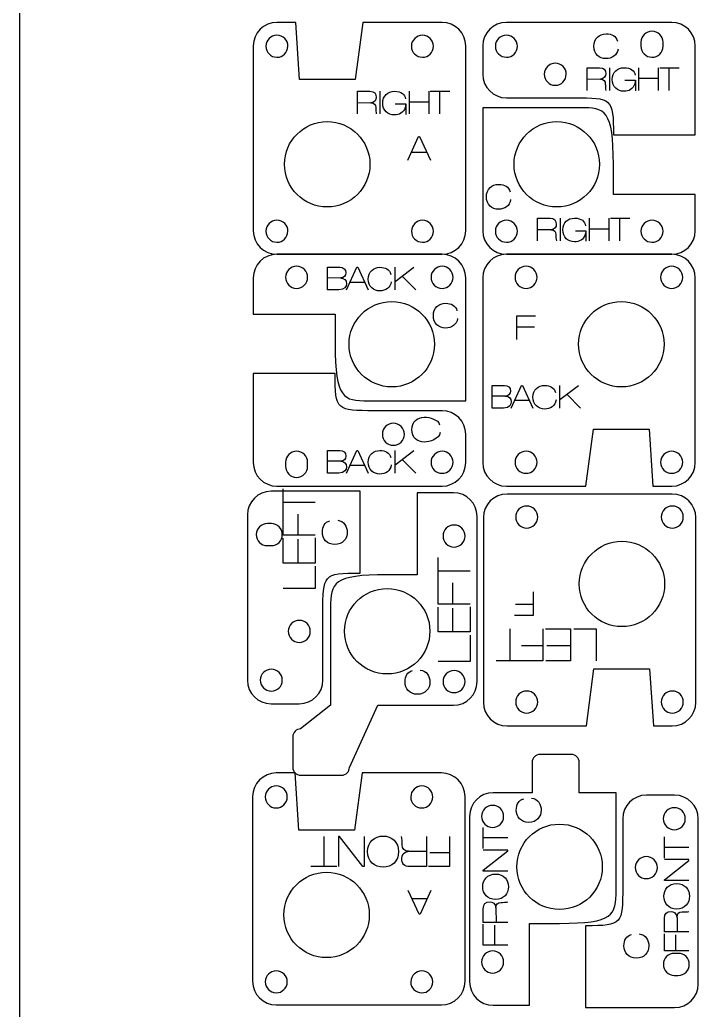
# Model space of a CAD drawing. Header units: millimetres. Extents: x 0 to 305, y -305 to 0.
# Drawn here: x 0 to 86.2, y -193 to -67.1 of the extents above; entities that cross this region are included whole.
import ezdxf

# ---------------------------------------------------------------- set-up
doc = ezdxf.new("R2010")
doc.units = ezdxf.units.MM
doc.layers.add('CUTS', color=1, linetype='Continuous', true_color=0xff0000)
doc.layers.add('TEXT', color=5, linetype='Continuous', true_color=0x0000ff)
doc.layers.add('laser bed referance', color=3, linetype='Continuous', lineweight=25, true_color=0x00ff00)

msp = doc.modelspace()

# ---------------------------------------------------------------- linework, layer by layer
at = {"layer": 'CUTS', "color": 1, "lineweight": 25, "true_color": 0xff0000}
for points in [[(35.53, -74.71), (35.06, -67.46), (32.66, -67.46)], [(53.66, -67.46), (43.56, -67.46), (42.6, -74.71), (35.53, -74.71), (35.53, -74.71)], [(82.82, -67.46), (61.82, -67.46)], [(29.66, -70.46), (29.66, -93.93)], [(56.65, -93.93), (56.65, -70.46)], [(58.82, -70.46), (58.82, -74.05)], [(75.42, -81.77), (85.82, -81.77), (85.82, -70.46)], [(78.92, -69.98), (78.92, -70.49)], [(81.72, -70.5), (81.72, -69.99), (81.72, -69.99)], [(61.82, -77.05), (70.41, -77.05), (70.41, -77.05)], [(58.82, -78.31), (58.82, -93.93)], [(71.22, -78.31), (58.82, -78.31), (58.82, -78.31)], [(85.82, -93.93), (85.82, -89.32), (75.41, -89.32), (75.41, -85.5)], [(53.65, -96.93), (32.66, -96.93)], [(32.66, -96.93), (53.66, -96.93)], [(82.82, -96.93), (61.82, -96.93)], [(61.82, -96.93), (82.82, -96.93)], [(29.66, -99.93), (29.66, -104.53), (40.07, -104.53), (40.07, -108.36)], [(56.65, -115.55), (56.65, -99.93)], [(58.82, -99.93), (58.82, -123.39)], [(85.82, -123.39), (85.82, -99.93)], [(40.06, -112.08), (29.66, -112.08), (29.66, -123.39)], [(44.26, -115.55), (56.65, -115.55), (56.65, -115.55)], [(53.65, -116.8), (45.07, -116.8), (45.07, -116.8)], [(72.88, -119.14), (79.95, -119.14), (79.95, -119.14)], [(56.65, -123.39), (56.65, -119.8)], [(33.76, -123.36), (33.76, -123.86), (33.76, -123.86)], [(36.56, -123.87), (36.56, -123.36)], [(43.23, -137.44), (43.23, -127.04), (31.92, -127.04)], [(32.66, -126.39), (53.65, -126.39)], [(61.82, -126.39), (71.92, -126.39)], [(80.42, -126.39), (82.82, -126.39)], [(55.1, -127.23), (50.5, -127.23), (50.5, -137.64), (46.67, -137.64)], [(82.89, -127.39), (61.9, -127.39)], [(28.92, -130.04), (28.92, -151.04)], [(58.1, -151.22), (58.1, -130.23)], [(58.9, -130.38), (58.9, -153.85)], [(85.89, -153.85), (85.89, -130.38)], [(31.96, -131.14), (31.45, -131.14), (31.45, -131.14)], [(31.44, -133.94), (31.95, -133.94)], [(39.48, -141.82), (39.48, -154.23), (35.68, -157.23)], [(38.51, -151.04), (38.51, -142.45), (38.51, -142.45)], [(61.9, -156.85), (71.99, -156.85), (72.95, -149.6), (80.02, -149.6), (80.02, -149.6)], [(80.02, -149.6), (80.49, -156.85), (82.89, -156.85)], [(31.92, -154.04), (35.51, -154.04)], [(41.88, -162.12), (45.48, -154.22), (55.1, -154.22)], [(34.68, -158.24), (34.68, -162.12), (34.68, -162.12)], [(70.08, -160.48), (66.08, -160.48)], [(65.08, -161.48), (65.08, -165.35), (60.14, -165.35)], [(71.07, -165.35), (71.08, -165.35), (71.08, -161.48)], [(35.45, -170.08), (34.98, -162.83), (32.58, -162.83)], [(53.57, -162.83), (43.48, -162.83), (42.52, -170.08), (35.45, -170.08), (35.45, -170.08)], [(35.68, -163.12), (40.88, -163.12)], [(29.58, -165.83), (29.58, -189.3)], [(56.57, -189.3), (56.57, -165.83)], [(75.76, -177.75), (75.76, -165.35), (71.07, -165.35), (71.07, -165.35)], [(83.19, -165.65), (79.6, -165.65)], [(57.14, -168.35), (57.14, -189.35)], [(76.6, -168.65), (76.6, -177.24), (76.6, -177.24)], [(86.19, -189.65), (86.19, -168.65)], [(60.14, -192.35), (64.75, -192.35), (64.75, -181.94), (68.57, -181.94)], [(71.88, -182.25), (71.88, -192.65), (83.19, -192.65)], [(83.15, -188.55), (83.66, -188.55), (83.66, -188.55)], [(32.58, -192.3), (53.57, -192.3)]]:
    msp.add_lwpolyline(points, dxfattribs=at)
for points in [[(32.66, -67.46), (31, -67.46), (29.66, -68.81), (29.66, -70.46)], [(56.65, -70.46), (56.65, -68.81), (55.31, -67.46), (53.66, -67.46)], [(61.82, -67.46), (60.16, -67.46), (58.82, -68.81), (58.82, -70.46)], [(85.82, -70.46), (85.82, -68.81), (84.48, -67.46), (82.82, -67.46)], [(32.66, -69.1), (31.89, -69.09), (31.26, -69.72), (31.26, -70.49)], [(34.06, -70.5), (34.06, -69.73), (33.44, -69.1), (32.66, -69.1)], [(51.16, -69.1), (50.39, -69.09), (49.76, -69.72), (49.75, -70.49)], [(52.55, -70.5), (52.56, -69.73), (51.93, -69.1), (51.16, -69.1)], [(61.83, -69.1), (61.05, -69.09), (60.43, -69.72), (60.42, -70.49)], [(63.22, -70.5), (63.23, -69.73), (62.6, -69.1), (61.83, -69.1)], [(80.32, -68.59), (79.55, -68.58), (78.92, -69.21), (78.92, -69.98)], [(81.72, -69.99), (81.72, -69.22), (81.1, -68.59), (80.32, -68.59)], [(31.26, -70.49), (31.25, -71.26), (31.88, -71.89), (32.65, -71.89)], [(32.65, -71.89), (33.43, -71.9), (34.05, -71.27), (34.06, -70.5)], [(49.75, -70.49), (49.75, -71.26), (50.38, -71.89), (51.15, -71.89)], [(51.15, -71.89), (51.92, -71.9), (52.55, -71.27), (52.55, -70.5)], [(60.42, -70.49), (60.42, -71.26), (61.04, -71.89), (61.82, -71.89)], [(61.82, -71.89), (62.59, -71.9), (63.22, -71.27), (63.22, -70.5)], [(78.92, -70.49), (78.92, -71.26), (79.54, -71.89), (80.31, -71.89)], [(80.31, -71.89), (81.09, -71.9), (81.72, -71.27), (81.72, -70.5)], [(68.03, -72.65), (67.25, -72.65), (66.62, -73.27), (66.62, -74.05)], [(69.42, -74.06), (69.43, -73.28), (68.8, -72.66), (68.03, -72.65)], [(58.82, -74.05), (58.82, -75.71), (60.16, -77.05), (61.82, -77.05)], [(66.62, -74.05), (66.62, -74.82), (67.24, -75.45), (68.02, -75.45)], [(68.02, -75.45), (68.79, -75.45), (69.42, -74.83), (69.42, -74.06)], [(70.41, -77.05), (75.21, -77.05), (75.42, -77.05), (75.42, -81.77)], [(75.41, -85.5), (75.41, -78.59), (74.36, -78.31), (71.22, -78.31)], [(33.63, -85.5), (33.63, -82.5), (36.06, -80.07), (39.06, -80.07)], [(39.06, -80.07), (42.05, -80.07), (44.48, -82.5), (44.48, -85.5)], [(62.8, -85.5), (62.8, -82.5), (65.22, -80.07), (68.22, -80.07)], [(68.22, -80.07), (71.22, -80.07), (73.65, -82.5), (73.65, -85.5)], [(39.06, -90.92), (36.06, -90.92), (33.63, -88.49), (33.63, -85.5)], [(44.48, -85.5), (44.48, -88.49), (42.05, -90.92), (39.06, -90.92)], [(68.22, -90.92), (65.22, -90.92), (62.8, -88.49), (62.8, -85.5)], [(73.65, -85.5), (73.65, -88.49), (71.22, -90.92), (68.22, -90.92)], [(32.66, -92.6), (31.89, -92.59), (31.26, -93.22), (31.26, -93.99)], [(34.06, -94), (34.06, -93.23), (33.44, -92.6), (32.66, -92.6)], [(51.16, -92.6), (50.39, -92.59), (49.76, -93.22), (49.76, -93.99)], [(52.55, -94), (52.56, -93.23), (51.93, -92.6), (51.16, -92.6)], [(61.83, -92.6), (61.05, -92.59), (60.42, -93.22), (60.42, -93.99)], [(63.22, -94), (63.23, -93.23), (62.6, -92.6), (61.83, -92.6)], [(80.32, -92.6), (79.55, -92.59), (78.92, -93.22), (78.92, -93.99)], [(81.72, -94), (81.72, -93.23), (81.1, -92.6), (80.32, -92.6)], [(29.66, -93.93), (29.66, -95.58), (31, -96.93), (32.66, -96.93)], [(31.26, -93.99), (31.25, -94.77), (31.88, -95.39), (32.65, -95.4)], [(32.65, -95.4), (33.43, -95.4), (34.05, -94.77), (34.06, -94)], [(49.76, -93.99), (49.75, -94.77), (50.38, -95.39), (51.15, -95.4)], [(51.15, -95.4), (51.92, -95.4), (52.55, -94.77), (52.55, -94)], [(53.66, -96.93), (55.31, -96.93), (56.65, -95.58), (56.65, -93.93)], [(58.82, -93.93), (58.82, -95.58), (60.17, -96.93), (61.82, -96.93)], [(60.42, -93.99), (60.42, -94.77), (61.04, -95.39), (61.82, -95.4)], [(61.82, -95.4), (62.59, -95.4), (63.22, -94.77), (63.22, -94)], [(78.92, -93.99), (78.92, -94.77), (79.54, -95.39), (80.31, -95.4)], [(80.31, -95.4), (81.09, -95.4), (81.72, -94.77), (81.72, -94)], [(82.82, -96.93), (84.48, -96.93), (85.82, -95.58), (85.82, -93.93)], [(32.66, -96.93), (31, -96.93), (29.66, -98.27), (29.66, -99.93)], [(56.65, -99.93), (56.65, -98.27), (55.31, -96.93), (53.65, -96.93)], [(61.82, -96.93), (60.16, -96.93), (58.82, -98.27), (58.82, -99.93)], [(85.82, -99.93), (85.82, -98.27), (84.48, -96.93), (82.82, -96.93)], [(35.16, -98.46), (34.39, -98.45), (33.76, -99.08), (33.76, -99.85)], [(36.56, -99.86), (36.56, -99.09), (35.94, -98.46), (35.16, -98.46)], [(53.66, -98.46), (52.89, -98.45), (52.26, -99.08), (52.25, -99.85)], [(55.05, -99.86), (55.06, -99.09), (54.43, -98.46), (53.66, -98.46)], [(64.33, -98.46), (63.55, -98.45), (62.92, -99.08), (62.92, -99.85)], [(65.72, -99.86), (65.73, -99.09), (65.1, -98.46), (64.33, -98.46)], [(82.82, -98.46), (82.05, -98.45), (81.42, -99.08), (81.42, -99.85)], [(84.22, -99.86), (84.22, -99.09), (83.6, -98.46), (82.82, -98.46)], [(33.76, -99.85), (33.76, -100.63), (34.38, -101.26), (35.15, -101.26)], [(35.15, -101.26), (35.93, -101.26), (36.56, -100.64), (36.56, -99.86)], [(52.25, -99.85), (52.25, -100.63), (52.88, -101.26), (53.65, -101.26)], [(53.65, -101.26), (54.42, -101.26), (55.05, -100.64), (55.05, -99.86)], [(62.92, -99.85), (62.92, -100.63), (63.54, -101.26), (64.32, -101.26)], [(64.32, -101.26), (65.09, -101.26), (65.72, -100.64), (65.72, -99.86)], [(81.42, -99.85), (81.42, -100.63), (82.04, -101.26), (82.81, -101.26)], [(82.81, -101.26), (83.59, -101.26), (84.22, -100.64), (84.22, -99.86)], [(41.83, -108.36), (41.83, -105.36), (44.26, -102.93), (47.26, -102.93)], [(47.26, -102.93), (50.25, -102.93), (52.68, -105.36), (52.68, -108.36)], [(71, -108.36), (71, -105.36), (73.42, -102.93), (76.42, -102.93)], [(76.42, -102.93), (79.42, -102.93), (81.85, -105.36), (81.85, -108.36)], [(40.07, -108.36), (40.07, -115.27), (41.12, -115.55), (44.26, -115.55)], [(47.26, -113.78), (44.26, -113.78), (41.83, -111.35), (41.83, -108.36)], [(52.68, -108.36), (52.68, -111.35), (50.25, -113.78), (47.26, -113.78)], [(76.42, -113.78), (73.42, -113.78), (71, -111.35), (71, -108.36)], [(81.85, -108.36), (81.85, -111.35), (79.42, -113.78), (76.42, -113.78)], [(45.07, -116.8), (40.27, -116.8), (40.06, -116.8), (40.06, -112.08)], [(56.65, -119.8), (56.65, -118.15), (55.31, -116.8), (53.65, -116.8)], [(47.46, -118.4), (46.69, -118.4), (46.06, -119.02), (46.06, -119.8)], [(48.86, -119.81), (48.86, -119.03), (48.23, -118.41), (47.46, -118.4)], [(71.92, -126.39), (71.92, -126.39), (72.88, -119.14), (72.88, -119.14)], [(79.95, -119.14), (79.95, -119.14), (80.42, -126.39), (80.42, -126.39)], [(46.06, -119.8), (46.05, -120.57), (46.68, -121.2), (47.45, -121.2)], [(47.45, -121.2), (48.22, -121.21), (48.85, -120.58), (48.86, -119.81)], [(35.16, -121.96), (34.39, -121.96), (33.76, -122.58), (33.76, -123.36)], [(36.56, -123.36), (36.56, -122.59), (35.94, -121.96), (35.16, -121.96)], [(53.66, -121.96), (52.89, -121.96), (52.26, -122.58), (52.25, -123.35)], [(55.05, -123.36), (55.06, -122.59), (54.43, -121.96), (53.66, -121.96)], [(64.33, -121.96), (63.55, -121.96), (62.92, -122.58), (62.92, -123.35)], [(65.72, -123.36), (65.73, -122.59), (65.1, -121.96), (64.33, -121.96)], [(82.82, -121.96), (82.05, -121.96), (81.42, -122.58), (81.42, -123.35)], [(84.22, -123.36), (84.22, -122.59), (83.6, -121.96), (82.82, -121.96)], [(29.66, -123.39), (29.66, -125.05), (31, -126.39), (32.66, -126.39)], [(33.76, -123.86), (33.75, -124.64), (34.38, -125.27), (35.15, -125.27)], [(35.15, -125.27), (35.93, -125.27), (36.56, -124.65), (36.56, -123.87)], [(52.25, -123.35), (52.25, -124.13), (52.88, -124.75), (53.65, -124.76)], [(53.65, -124.76), (54.42, -124.76), (55.05, -124.14), (55.05, -123.36)], [(53.65, -126.39), (55.31, -126.39), (56.65, -125.05), (56.65, -123.39)], [(58.82, -123.39), (58.82, -125.05), (60.16, -126.39), (61.82, -126.39)], [(62.92, -123.35), (62.92, -124.13), (63.54, -124.76), (64.32, -124.76)], [(64.32, -124.76), (65.09, -124.76), (65.72, -124.14), (65.72, -123.36)], [(81.42, -123.35), (81.42, -124.13), (82.04, -124.75), (82.81, -124.76)], [(82.81, -124.76), (83.59, -124.76), (84.22, -124.14), (84.22, -123.36)], [(82.82, -126.39), (84.48, -126.39), (85.82, -125.05), (85.82, -123.39)], [(31.92, -127.04), (30.26, -127.04), (28.92, -128.38), (28.92, -130.04)], [(58.1, -130.23), (58.1, -128.57), (56.76, -127.23), (55.1, -127.23)], [(61.9, -127.39), (60.24, -127.39), (58.9, -128.73), (58.9, -130.38)], [(85.89, -130.38), (85.89, -128.73), (84.55, -127.39), (82.89, -127.39)], [(64.4, -128.92), (63.63, -128.91), (63, -129.54), (63, -130.31)], [(65.8, -130.32), (65.8, -129.55), (65.17, -128.92), (64.4, -128.92)], [(82.9, -128.92), (82.13, -128.91), (81.5, -129.54), (81.49, -130.31)], [(84.29, -130.32), (84.3, -129.55), (83.67, -128.92), (82.9, -128.92)], [(63, -130.31), (62.99, -131.09), (63.62, -131.71), (64.39, -131.72)], [(64.39, -131.72), (65.17, -131.72), (65.79, -131.09), (65.8, -130.32)], [(81.49, -130.31), (81.49, -131.09), (82.12, -131.71), (82.89, -131.72)], [(82.89, -131.72), (83.66, -131.72), (84.29, -131.09), (84.29, -130.32)], [(31.45, -131.14), (30.67, -131.14), (30.04, -131.76), (30.04, -132.54)], [(33.35, -132.55), (33.35, -131.77), (32.73, -131.14), (31.96, -131.14)], [(55.18, -131.33), (54.4, -131.32), (53.77, -131.95), (53.77, -132.72)], [(56.57, -132.73), (56.58, -131.96), (55.95, -131.33), (55.18, -131.33)], [(30.04, -132.54), (30.04, -133.31), (30.66, -133.94), (31.44, -133.94)], [(31.95, -133.94), (32.72, -133.94), (33.35, -133.32), (33.35, -132.55)], [(53.77, -132.72), (53.77, -133.49), (54.39, -134.12), (55.17, -134.13)], [(55.17, -134.13), (55.94, -134.13), (56.57, -133.5), (56.57, -132.73)], [(71.07, -138.82), (71.07, -135.82), (73.5, -133.39), (76.5, -133.39)], [(76.5, -133.39), (79.49, -133.39), (81.92, -135.82), (81.92, -138.82)], [(38.51, -142.45), (38.51, -137.65), (38.51, -137.44), (43.23, -137.44)], [(46.67, -137.64), (39.76, -137.64), (39.48, -138.69), (39.48, -141.82)], [(41.25, -144.82), (41.25, -141.83), (43.68, -139.4), (46.67, -139.4)], [(46.67, -139.4), (49.67, -139.4), (52.1, -141.83), (52.1, -144.82)], [(76.5, -144.24), (73.5, -144.24), (71.07, -141.81), (71.07, -138.82)], [(81.92, -138.82), (81.92, -141.81), (79.49, -144.24), (76.5, -144.24)], [(35.51, -143.44), (34.74, -143.44), (34.11, -144.06), (34.11, -144.83)], [(36.91, -144.84), (36.91, -144.07), (36.29, -143.44), (35.51, -143.44)], [(34.11, -144.83), (34.1, -145.61), (34.73, -146.24), (35.5, -146.24)], [(35.5, -146.24), (36.28, -146.24), (36.91, -145.62), (36.91, -144.84)], [(46.67, -150.25), (43.68, -150.25), (41.25, -147.82), (41.25, -144.82)], [(52.1, -144.82), (52.1, -147.82), (49.67, -150.25), (46.67, -150.25)], [(31.96, -149.64), (31.18, -149.64), (30.55, -150.26), (30.55, -151.03)], [(33.35, -151.04), (33.36, -150.27), (32.73, -149.64), (31.96, -149.64)], [(55.18, -149.82), (54.4, -149.82), (53.77, -150.45), (53.77, -151.22)], [(56.57, -151.23), (56.58, -150.46), (55.95, -149.83), (55.18, -149.82)], [(28.92, -151.04), (28.92, -152.7), (30.26, -154.04), (31.92, -154.04)], [(30.55, -151.03), (30.55, -151.81), (31.17, -152.44), (31.95, -152.44)], [(31.95, -152.44), (32.72, -152.44), (33.35, -151.82), (33.35, -151.04)], [(35.51, -154.04), (37.16, -154.04), (38.51, -152.7), (38.51, -151.04)], [(53.77, -151.22), (53.77, -151.99), (54.39, -152.62), (55.17, -152.62)], [(55.1, -154.22), (56.76, -154.22), (58.1, -152.88), (58.1, -151.22)], [(55.17, -152.62), (55.94, -152.63), (56.57, -152), (56.57, -151.23)], [(64.4, -152.42), (63.63, -152.41), (63, -153.04), (63, -153.81)], [(65.8, -153.82), (65.8, -153.05), (65.18, -152.42), (64.4, -152.42)], [(82.9, -152.42), (82.13, -152.41), (81.5, -153.04), (81.49, -153.81)], [(84.29, -153.82), (84.3, -153.05), (83.67, -152.42), (82.9, -152.42)], [(58.9, -153.85), (58.9, -155.51), (60.24, -156.85), (61.9, -156.85)], [(63, -153.81), (62.99, -154.58), (63.62, -155.21), (64.39, -155.22)], [(64.39, -155.22), (65.17, -155.22), (65.79, -154.59), (65.8, -153.82)], [(81.49, -153.81), (81.49, -154.58), (82.12, -155.21), (82.89, -155.22)], [(82.89, -155.22), (83.66, -155.22), (84.29, -154.59), (84.29, -153.82)], [(82.89, -156.85), (84.55, -156.85), (85.89, -155.51), (85.89, -153.85)], [(35.68, -157.23), (35.13, -157.23), (34.68, -157.69), (34.68, -158.24)], [(66.08, -160.48), (65.53, -160.48), (65.08, -160.92), (65.08, -161.48)], [(71.08, -161.48), (71.08, -160.92), (70.63, -160.48), (70.08, -160.48)], [(34.68, -162.12), (34.68, -162.68), (35.13, -163.12), (35.68, -163.12)], [(40.88, -163.12), (41.44, -163.12), (41.88, -162.68), (41.88, -162.12)], [(32.58, -162.83), (30.92, -162.83), (29.58, -164.18), (29.58, -165.83)], [(56.57, -165.83), (56.57, -164.18), (55.23, -162.83), (53.57, -162.83)], [(32.58, -164.47), (31.81, -164.47), (31.18, -165.09), (31.18, -165.86)], [(33.98, -165.87), (33.98, -165.1), (33.35, -164.47), (32.58, -164.47)], [(51.08, -164.47), (50.3, -164.47), (49.68, -165.09), (49.67, -165.86)], [(52.47, -165.87), (52.48, -165.1), (51.85, -164.47), (51.08, -164.47)], [(31.18, -165.86), (31.17, -166.64), (31.8, -167.27), (32.57, -167.27)], [(32.57, -167.27), (33.34, -167.27), (33.97, -166.65), (33.98, -165.87)], [(49.67, -165.86), (49.67, -166.64), (50.3, -167.27), (51.07, -167.27)], [(51.07, -167.27), (51.84, -167.27), (52.47, -166.65), (52.47, -165.87)], [(60.14, -165.35), (58.48, -165.35), (57.14, -166.7), (57.14, -168.35)], [(79.6, -165.65), (77.94, -165.65), (76.6, -166.99), (76.6, -168.65)], [(86.19, -168.65), (86.19, -166.99), (84.84, -165.65), (83.19, -165.65)], [(60.08, -166.95), (59.3, -166.95), (58.67, -167.57), (58.67, -168.35)], [(61.47, -168.36), (61.47, -167.58), (60.85, -166.95), (60.08, -166.95)], [(83.16, -167.25), (82.38, -167.25), (81.76, -167.87), (81.75, -168.65)], [(84.55, -168.66), (84.56, -167.88), (83.93, -167.25), (83.16, -167.25)], [(58.67, -168.35), (58.67, -169.12), (59.29, -169.75), (60.07, -169.75)], [(60.07, -169.75), (60.84, -169.75), (61.47, -169.13), (61.47, -168.36)], [(63.15, -174.75), (63.15, -171.76), (65.58, -169.33), (68.57, -169.33)], [(68.57, -169.33), (71.57, -169.33), (74, -171.76), (74, -174.75)], [(81.75, -168.65), (81.75, -169.42), (82.38, -170.05), (83.15, -170.05)], [(83.15, -170.05), (83.92, -170.05), (84.55, -169.43), (84.55, -168.66)], [(79.6, -173.45), (78.83, -173.45), (78.2, -174.07), (78.2, -174.85)], [(81, -174.86), (81, -174.08), (80.38, -173.45), (79.6, -173.45)], [(68.57, -180.18), (65.58, -180.18), (63.15, -177.75), (63.15, -174.75)], [(74, -174.75), (74, -177.75), (71.57, -180.18), (68.57, -180.18)], [(78.2, -174.85), (78.19, -175.62), (78.82, -176.25), (79.59, -176.25)], [(79.59, -176.25), (80.37, -176.25), (80.99, -175.63), (81, -174.86)], [(33.55, -180.87), (33.55, -177.87), (35.98, -175.44), (38.98, -175.44)], [(38.98, -175.44), (41.97, -175.44), (44.4, -177.87), (44.4, -180.87)], [(76.6, -177.24), (76.6, -182.04), (76.6, -182.25), (71.88, -182.25)], [(68.57, -181.94), (75.48, -181.94), (75.76, -180.89), (75.76, -177.75)], [(38.98, -186.29), (35.98, -186.29), (33.55, -183.86), (33.55, -180.87)], [(44.4, -180.87), (44.4, -183.86), (41.97, -186.29), (38.98, -186.29)], [(60.08, -185.45), (59.3, -185.45), (58.67, -186.07), (58.67, -186.85)], [(61.47, -186.85), (61.47, -186.08), (60.85, -185.45), (60.08, -185.45)], [(83.16, -185.75), (82.39, -185.75), (81.76, -186.37), (81.76, -187.14)], [(85.06, -187.15), (85.07, -186.38), (84.44, -185.75), (83.67, -185.75)], [(58.67, -186.85), (58.67, -187.62), (59.29, -188.25), (60.07, -188.25)], [(60.07, -188.25), (60.84, -188.25), (61.47, -187.63), (61.47, -186.85)], [(81.76, -187.14), (81.75, -187.92), (82.38, -188.55), (83.15, -188.55)], [(83.66, -188.55), (84.43, -188.55), (85.06, -187.93), (85.06, -187.15)], [(32.58, -187.97), (31.81, -187.97), (31.18, -188.59), (31.18, -189.36)], [(33.98, -189.37), (33.98, -188.6), (33.35, -187.97), (32.58, -187.97)], [(51.08, -187.97), (50.31, -187.97), (49.68, -188.59), (49.67, -189.36)], [(52.47, -189.37), (52.48, -188.6), (51.85, -187.97), (51.08, -187.97)], [(29.58, -189.3), (29.58, -190.96), (30.92, -192.3), (32.58, -192.3)], [(31.18, -189.36), (31.17, -190.14), (31.8, -190.77), (32.57, -190.77)], [(32.57, -190.77), (33.34, -190.77), (33.97, -190.15), (33.98, -189.37)], [(49.67, -189.36), (49.67, -190.14), (50.3, -190.77), (51.07, -190.77)], [(51.07, -190.77), (51.84, -190.77), (52.47, -190.15), (52.47, -189.37)], [(53.57, -192.3), (55.23, -192.3), (56.57, -190.96), (56.57, -189.3)], [(57.14, -189.35), (57.14, -191.01), (58.48, -192.35), (60.14, -192.35)], [(83.19, -192.65), (84.84, -192.65), (86.19, -191.31), (86.19, -189.65)]]:
    msp.add_open_spline(points, degree=3, dxfattribs=at)
at = {"layer": 'laser bed referance'}
msp.add_line((0, -304.8), (0, 0), dxfattribs=at)
at = {"layer": 'TEXT', "color": 5, "lineweight": 25, "true_color": 0x0000ff}
for points in [[(72.07, -76.1), (72.07, -73.22), (73.65, -73.22)], [(74.92, -73.22), (74.92, -76.1)], [(78.66, -76.1), (78.66, -73.22)], [(81.12, -73.22), (81.12, -76.1)], [(81.31, -73.22), (83.79, -73.22)], [(82.51, -76.1), (82.51, -73.25)], [(73.76, -74.69), (73.76, -74.7), (72.07, -74.71)], [(76.87, -74.81), (78.22, -74.81), (78.22, -76.16)], [(78.66, -74.56), (81.12, -74.56)], [(42.91, -79.1), (42.91, -76.22), (44.49, -76.22)], [(45.76, -76.22), (45.76, -79.1)], [(49.49, -79.1), (49.49, -76.22)], [(51.95, -76.22), (51.95, -79.1)], [(52.15, -76.22), (54.63, -76.22)], [(53.35, -79.1), (53.35, -76.25)], [(44.6, -77.69), (44.59, -77.7), (42.91, -77.71)], [(47.7, -77.81), (49.05, -77.81), (49.05, -79.16)], [(49.49, -77.56), (51.95, -77.56)], [(49.28, -84.98), (50.67, -81.96), (50.78, -81.96), (52.17, -84.98)], [(51.71, -83.98), (49.73, -83.98)], [(65.79, -95.22), (65.79, -92.34), (67.37, -92.34)], [(68.64, -92.34), (68.64, -95.22)], [(72.37, -95.22), (72.37, -92.34)], [(74.84, -92.34), (74.84, -95.22)], [(75.03, -92.34), (77.51, -92.34)], [(76.23, -95.22), (76.23, -92.37)], [(67.48, -93.81), (67.47, -93.82), (65.79, -93.83)], [(70.58, -93.93), (71.93, -93.93), (71.93, -95.28)], [(72.37, -93.68), (74.84, -93.68)], [(39.09, -98.58), (40.65, -98.58)], [(40.55, -101.45), (39.09, -101.45), (39.09, -98.58), (39.09, -98.58)], [(41.51, -101.45), (42.83, -98.58), (42.94, -98.58), (44.26, -101.45)], [(47.7, -100.38), (50.06, -98.58)], [(47.7, -101.45), (47.7, -98.58)], [(40.79, -99.95), (39.09, -99.94)], [(40.79, -99.94), (40.79, -99.95)], [(43.82, -100.5), (41.94, -100.5)], [(48.57, -99.71), (50.32, -101.45)], [(63.14, -107.75), (63.14, -104.73), (65.5, -104.73)], [(63.14, -106.13), (65.4, -106.13)], [(60.02, -113.59), (61.58, -113.59)], [(61.47, -116.46), (60.02, -116.46), (60.02, -113.59), (60.02, -113.59)], [(62.44, -116.46), (63.76, -113.59), (63.86, -113.59), (65.18, -116.46)], [(68.62, -115.39), (70.98, -113.59)], [(68.62, -116.46), (68.62, -113.59)], [(61.72, -114.96), (60.02, -114.95)], [(61.72, -114.95), (61.72, -114.96)], [(64.75, -115.51), (62.87, -115.51)], [(69.5, -114.72), (71.25, -116.46)], [(39.09, -121.86), (40.65, -121.86)], [(40.55, -124.73), (39.09, -124.73), (39.09, -121.86), (39.09, -121.86)], [(41.51, -124.73), (42.83, -121.86), (42.94, -121.86), (44.26, -124.73)], [(47.7, -123.66), (50.06, -121.86)], [(47.7, -124.73), (47.7, -121.86)], [(40.79, -123.23), (39.09, -123.22)], [(40.79, -123.22), (40.79, -123.23)], [(48.57, -122.99), (50.32, -124.73)], [(43.82, -123.78), (41.94, -123.78)], [(33.48, -130.22), (33.48, -126.72)], [(37.53, -128.46), (33.48, -128.46)], [(37.53, -132.62), (33.48, -132.62), (33.48, -129.77)], [(35.37, -132.62), (35.37, -129.94)], [(37.53, -132.97), (37.53, -136.17), (33.48, -136.17), (33.48, -133.01)], [(35.37, -136.17), (35.37, -133.14)], [(53.15, -138.97), (53.15, -135.47)], [(37.53, -136.56), (37.53, -139.4), (33.48, -139.4)], [(57.2, -137.21), (53.15, -137.21)], [(57.2, -141.37), (53.15, -141.37), (53.15, -138.52)], [(55.03, -141.37), (55.03, -138.69)], [(65.22, -139.82), (65.22, -142.84), (62.87, -142.84)], [(57.2, -141.72), (57.2, -144.91), (53.15, -144.91), (53.15, -141.76)], [(55.03, -144.91), (55.03, -141.89)], [(65.22, -141.44), (62.96, -141.44)], [(62.27, -144.51), (62.27, -148.57)], [(66.43, -144.51), (66.43, -148.57), (63.59, -148.57)], [(66.79, -144.51), (69.98, -144.51), (69.98, -148.57), (66.82, -148.57)], [(70.37, -144.51), (73.21, -144.51), (73.21, -148.57)], [(57.2, -145.31), (57.2, -148.65), (53.15, -148.65)], [(66.43, -146.68), (63.75, -146.68)], [(69.98, -146.68), (66.95, -146.68)], [(64.03, -148.57), (60.53, -148.57)], [(58.88, -172.44), (58.88, -169.75)], [(38.61, -170.92), (38.61, -174.73)], [(43.74, -170.92), (43.74, -174.73), (43.6, -174.73), (40.6, -170.92), (40.48, -170.92), (40.48, -174.73)], [(51.66, -170.92), (51.66, -174.73), (49.57, -174.73)], [(54.61, -170.92), (54.61, -174.73), (51.94, -174.73)], [(62.01, -171.09), (58.88, -171.09)], [(81.89, -173.65), (81.89, -170.96)], [(85.02, -172.3), (81.89, -172.3)], [(49.42, -172.78), (49.43, -172.77), (51.66, -172.77)], [(54.61, -172.96), (52.1, -172.96)], [(62.01, -175.3), (58.88, -175.3), (58.88, -175.19), (62.01, -172.73), (62.01, -172.62), (58.88, -172.62)], [(40.26, -174.73), (36.98, -174.73)], [(85.02, -176.51), (81.89, -176.51), (81.89, -176.4), (85.02, -173.94), (85.02, -173.83), (81.89, -173.83)], [(52.24, -177.76), (50.85, -180.78), (50.74, -180.78), (49.35, -177.76)], [(49.81, -178.76), (51.78, -178.76)], [(62.01, -181.81), (58.88, -181.81), (58.88, -180.09)], [(60.48, -179.97), (60.49, -179.97)], [(60.49, -179.97), (60.5, -181.81)], [(83.49, -181.18), (83.5, -181.18), (83.5, -183.02)], [(62.01, -184.73), (58.88, -184.73), (58.88, -182.04)], [(60.34, -184.73), (60.34, -182.17)], [(85.02, -183.02), (81.89, -183.02), (81.89, -181.3)], [(85.02, -185.44), (81.89, -185.44), (81.89, -183.25)], [(83.34, -185.44), (83.34, -183.38)], [(83.67, -185.75), (83.16, -185.75)]]:
    msp.add_lwpolyline(points, dxfattribs=at)
for points in [[(72.92, -70.5), (72.92, -69.5), (73.62, -68.92), (74.48, -68.92)], [(74.48, -68.92), (75.2, -68.92), (75.76, -69.21), (75.92, -69.87)], [(74.48, -72.07), (73.62, -72.07), (72.92, -71.49), (72.92, -70.5)], [(76, -70.86), (75.91, -71.67), (75.18, -72.07), (74.48, -72.07)], [(73.65, -73.22), (74.23, -73.22), (74.44, -73.5), (74.44, -74.01)], [(74.44, -74.01), (74.44, -74.28), (74.26, -74.67), (73.76, -74.69)], [(75.27, -74.73), (75.27, -73.78), (75.94, -73.22), (76.76, -73.22)], [(76.76, -73.22), (77.66, -73.22), (78.07, -73.62), (78.18, -74.18)], [(73.76, -74.7), (74.2, -74.7), (74.39, -74.91), (74.39, -75.3)], [(74.39, -75.3), (74.39, -75.41), (74.4, -75.98), (74.46, -76.1)], [(76.76, -76.22), (75.94, -76.22), (75.27, -75.67), (75.27, -74.73)], [(78.12, -75.29), (77.92, -75.95), (77.36, -76.22), (76.76, -76.22)], [(78.22, -74.81), (78.18, -75.15), (78.12, -75.29), (78.12, -75.29)], [(44.49, -76.22), (45.06, -76.22), (45.28, -76.5), (45.28, -77.01)], [(46.11, -77.73), (46.11, -76.78), (46.78, -76.22), (47.6, -76.22)], [(47.6, -76.22), (48.49, -76.22), (48.91, -76.62), (49.01, -77.18)], [(44.59, -77.7), (45.03, -77.7), (45.23, -77.91), (45.23, -78.3)], [(45.28, -77.01), (45.28, -77.28), (45.1, -77.66), (44.6, -77.69)], [(47.6, -79.23), (46.78, -79.23), (46.11, -78.67), (46.11, -77.73)], [(49.05, -77.81), (49.01, -78.15), (48.95, -78.29), (48.95, -78.29)], [(45.23, -78.3), (45.23, -78.41), (45.24, -78.98), (45.29, -79.1)], [(48.95, -78.29), (48.76, -78.95), (48.2, -79.23), (47.6, -79.23)], [(59.28, -89.63), (59.28, -88.63), (59.98, -88.05), (60.85, -88.05)], [(60.85, -88.05), (61.56, -88.05), (62.13, -88.34), (62.29, -89)], [(60.85, -91.21), (59.98, -91.21), (59.28, -90.63), (59.28, -89.63)], [(62.36, -89.99), (62.27, -90.8), (61.55, -91.21), (60.85, -91.21)], [(67.37, -92.34), (67.94, -92.34), (68.16, -92.62), (68.16, -93.13)], [(68.99, -93.84), (68.99, -92.89), (69.66, -92.34), (70.48, -92.34)], [(70.48, -92.34), (71.38, -92.34), (71.79, -92.74), (71.89, -93.3)], [(67.47, -93.82), (67.92, -93.82), (68.11, -94.03), (68.11, -94.42)], [(68.16, -93.13), (68.16, -93.4), (67.98, -93.78), (67.48, -93.81)], [(70.48, -95.34), (69.66, -95.34), (68.99, -94.79), (68.99, -93.84)], [(71.93, -93.93), (71.89, -94.27), (71.83, -94.41), (71.83, -94.41)], [(68.11, -94.42), (68.11, -94.53), (68.12, -95.1), (68.17, -95.22)], [(71.83, -94.41), (71.64, -95.07), (71.08, -95.34), (70.48, -95.34)], [(40.65, -98.58), (41.11, -98.58), (41.43, -98.82), (41.43, -99.29)], [(41.43, -99.29), (41.43, -99.63), (41.13, -99.95), (40.79, -99.94)], [(44.27, -100.08), (44.27, -99.13), (44.94, -98.58), (45.76, -98.58)], [(45.76, -98.58), (46.44, -98.58), (46.98, -98.85), (47.13, -99.48)], [(40.79, -99.95), (41.16, -99.96), (41.51, -100.17), (41.51, -100.67)], [(45.76, -101.58), (44.94, -101.58), (44.27, -101.03), (44.27, -100.08)], [(47.2, -100.42), (47.11, -101.19), (46.42, -101.58), (45.76, -101.58)], [(41.51, -100.67), (41.51, -101), (41.3, -101.45), (40.55, -101.45)], [(52.54, -104.73), (52.54, -103.73), (53.24, -103.15), (54.1, -103.15)], [(54.1, -103.15), (54.82, -103.15), (55.38, -103.44), (55.54, -104.1)], [(54.1, -106.3), (53.24, -106.3), (52.54, -105.73), (52.54, -104.73)], [(55.62, -105.09), (55.53, -105.9), (54.8, -106.3), (54.1, -106.3)], [(61.58, -113.59), (62.03, -113.59), (62.35, -113.83), (62.35, -114.3)], [(62.35, -114.3), (62.35, -114.64), (62.05, -114.96), (61.72, -114.95)], [(65.2, -115.09), (65.2, -114.14), (65.86, -113.59), (66.69, -113.59)], [(66.69, -113.59), (67.37, -113.59), (67.9, -113.86), (68.06, -114.49)], [(62.44, -115.68), (62.44, -116.01), (62.23, -116.46), (61.47, -116.46)], [(61.72, -114.96), (62.09, -114.98), (62.44, -115.18), (62.44, -115.68)], [(66.69, -116.59), (65.86, -116.59), (65.2, -116.04), (65.2, -115.09)], [(68.13, -115.43), (68.04, -116.2), (67.35, -116.59), (66.69, -116.59)], [(49.81, -119.21), (49.81, -118.21), (50.51, -117.63), (51.38, -117.63)], [(51.38, -117.63), (52.09, -117.63), (53.16, -117.92), (53.32, -118.58)], [(51.38, -120.79), (50.51, -120.79), (49.81, -120.21), (49.81, -119.21)], [(53.39, -119.57), (53.3, -120.38), (52.07, -120.79), (51.38, -120.79)], [(40.65, -121.86), (41.11, -121.86), (41.43, -122.1), (41.43, -122.57)], [(44.27, -123.36), (44.27, -122.41), (44.94, -121.86), (45.76, -121.86)], [(45.76, -121.86), (46.44, -121.86), (46.98, -122.14), (47.13, -122.76)], [(41.43, -122.57), (41.43, -122.91), (41.13, -123.23), (40.79, -123.22)], [(40.79, -123.23), (41.16, -123.24), (41.51, -123.45), (41.51, -123.95)], [(41.51, -123.95), (41.51, -124.28), (41.3, -124.73), (40.55, -124.73)], [(45.76, -124.86), (44.94, -124.86), (44.27, -124.31), (44.27, -123.36)], [(47.2, -123.7), (47.11, -124.47), (46.42, -124.86), (45.76, -124.86)], [(38.44, -132.23), (38.44, -131.52), (38.73, -130.95), (39.39, -130.79)], [(40.39, -130.72), (41.19, -130.81), (41.6, -131.54), (41.6, -132.23)], [(40.02, -133.8), (39.02, -133.8), (38.44, -133.1), (38.44, -132.23)], [(41.6, -132.23), (41.6, -133.1), (41.02, -133.8), (40.02, -133.8)], [(48.94, -151.27), (48.94, -150.55), (49.23, -149.99), (49.89, -149.83)], [(50.88, -149.75), (51.69, -149.84), (52.1, -150.57), (52.1, -151.27)], [(50.52, -152.83), (49.52, -152.83), (48.94, -152.13), (48.94, -151.27)], [(52.1, -151.27), (52.1, -152.13), (51.52, -152.83), (50.52, -152.83)], [(65.02, -166.03), (65.83, -166.12), (66.24, -166.85), (66.24, -167.55)], [(63.08, -167.55), (63.08, -166.83), (63.37, -166.27), (64.03, -166.1)], [(64.66, -169.11), (63.66, -169.11), (63.08, -168.41), (63.08, -167.55)], [(66.24, -167.55), (66.24, -168.41), (65.66, -169.11), (64.66, -169.11)], [(44.19, -172.83), (44.19, -171.57), (45.07, -170.84), (46.16, -170.84)], [(46.16, -170.84), (47.25, -170.84), (48.13, -171.57), (48.13, -172.83)], [(48.58, -171.97), (48.58, -171.83), (48.57, -171.08), (48.5, -170.92)], [(49.43, -172.77), (48.84, -172.77), (48.58, -172.5), (48.58, -171.97)], [(46.16, -174.81), (45.07, -174.81), (44.19, -174.08), (44.19, -172.83)], [(48.13, -172.83), (48.13, -174.08), (47.25, -174.81), (46.16, -174.81)], [(48.52, -173.69), (48.52, -173.33), (48.76, -172.82), (49.42, -172.78)], [(49.57, -174.73), (48.8, -174.73), (48.52, -174.37), (48.52, -173.69)], [(58.82, -177.29), (58.82, -176.4), (59.42, -175.67), (60.45, -175.67)], [(60.45, -175.67), (61.48, -175.67), (62.08, -176.4), (62.08, -177.29)], [(60.45, -178.91), (59.41, -178.91), (58.82, -178.18), (58.82, -177.29)], [(62.08, -177.29), (62.08, -178.18), (61.48, -178.91), (60.45, -178.91)], [(81.82, -178.5), (81.82, -177.61), (82.42, -176.88), (83.45, -176.88)], [(83.45, -176.88), (84.49, -176.88), (85.09, -177.61), (85.09, -178.5)], [(83.45, -180.12), (82.42, -180.12), (81.82, -179.39), (81.82, -178.5)], [(85.09, -178.5), (85.09, -179.39), (84.49, -180.12), (83.45, -180.12)], [(58.88, -180.09), (58.88, -179.46), (59.18, -179.22), (59.74, -179.22)], [(59.74, -179.22), (60.04, -179.22), (60.45, -179.43), (60.48, -179.97)], [(60.49, -179.97), (60.5, -179.49), (60.72, -179.28), (61.15, -179.28)], [(61.15, -179.28), (61.26, -179.28), (61.88, -179.27), (62.01, -179.21)], [(81.89, -181.3), (81.89, -180.67), (82.19, -180.43), (82.74, -180.43)], [(82.74, -180.43), (83.04, -180.43), (83.46, -180.64), (83.49, -181.18)], [(83.5, -181.18), (83.5, -180.7), (83.72, -180.49), (84.15, -180.49)], [(84.15, -180.49), (84.27, -180.49), (84.89, -180.48), (85.02, -180.42)], [(76.76, -184.8), (76.76, -184.08), (77.05, -183.52), (77.71, -183.36)], [(78.7, -183.28), (79.51, -183.37), (79.92, -184.1), (79.92, -184.8)], [(78.34, -186.36), (77.34, -186.36), (76.76, -185.66), (76.76, -184.8)], [(79.92, -184.8), (79.92, -185.66), (79.34, -186.36), (78.34, -186.36)]]:
    msp.add_open_spline(points, degree=3, dxfattribs=at)

doc.saveas('drawing.dxf')
